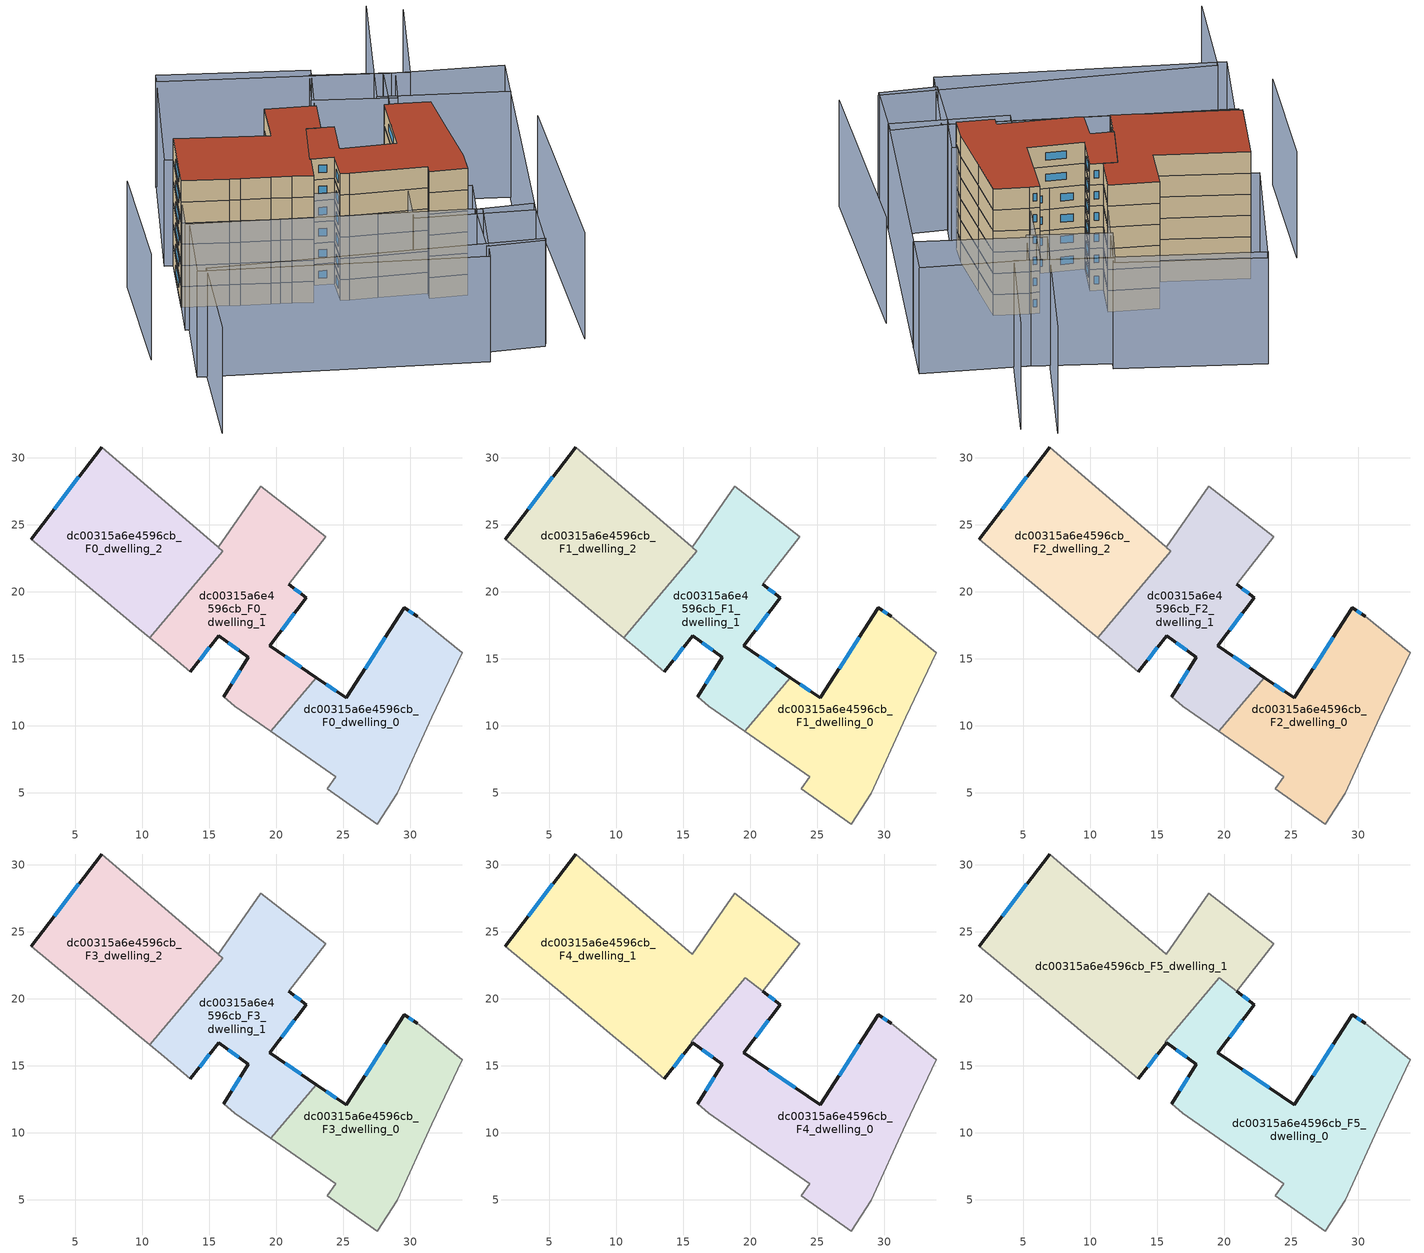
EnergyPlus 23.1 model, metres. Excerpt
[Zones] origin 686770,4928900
dc00315a6e4596cb_F0_dwelling_0
 floor ground (EU_floor_Construction): 33.87,15.46 31.6,10.64 29,4.99 27.52,2.68 23.8,5.3 24.42,6.19 19.6,9.59 22.99,13.61 25.2,12.11 29.55,18.8 30.51,18.17 z0
 wall outside (EU_wall_Construction): 30.51,18.17 29.55,18.8 25.2,12.11 22.99,13.61 z0:3
 wall adiabatic (EU_wall_Construction): 19.6,9.59 24.42,6.19 23.8,5.3 27.52,2.68 29,4.99 31.6,10.64 33.87,15.46 30.51,18.17 z0:3
 wall to dc00315a6e4596cb_F0_dwelling_1 (EU_wall_Construction): 22.99,13.61 19.6,9.59 z0:3
 window (EU_Window_Construction): 24.48,12.59 23.71,13.12 / 28.14,16.63 26.62,14.28 / 30.2,18.38 29.86,18.6 z0.98:2.02
dc00315a6e4596cb_F0_dwelling_1
 floor ground (EU_floor_Construction): 23.69,24.12 20.93,20.57 22.23,19.58 19.52,15.98 22.99,13.61 19.6,9.59 16.9,11.49 16.08,12.19 17.92,15.12 15.69,16.73 13.59,14.05 11.63,15.68 10.56,16.57 16.02,23.03 15.65,23.35 18.84,27.88 z0
 wall outside (EU_wall_Construction): 13.59,14.05 15.69,16.73 17.92,15.12 16.08,12.19 / 22.99,13.61 19.52,15.98 22.23,19.58 20.93,20.57 z0:3
 wall adiabatic (EU_wall_Construction): 10.56,16.57 11.63,15.68 13.59,14.05 / 20.93,20.57 23.69,24.12 18.84,27.88 15.65,23.35 16.02,23.03 / 16.08,12.19 16.9,11.49 19.6,9.59 z0:3
 wall to dc00315a6e4596cb_F0_dwelling_2 (EU_wall_Construction): 16.02,23.03 10.56,16.57 z0:3
 window (EU_Window_Construction): 14.27,14.92 15.01,15.85 / 21.81,19.9 21.35,20.24 / 20.4,17.15 21.35,18.4 / 21.86,14.38 20.65,15.21 / 17.32,14.16 16.68,13.14 / 16.42,16.2 17.2,15.64 z0.98:2.02
dc00315a6e4596cb_F0_dwelling_2
 floor ground (EU_floor_Construction): 15.64,23.35 16.02,23.03 10.56,16.57 9.74,17.26 6.97,19.56 6.06,20.31 1.71,23.94 6.95,30.82 z0
 wall outside (EU_wall_Construction): 6.95,30.82 1.71,23.94 z0:3
 wall adiabatic (EU_wall_Construction): 1.71,23.94 6.06,20.31 6.97,19.56 9.74,17.26 10.56,16.57 / 15.64,23.35 6.95,30.82 / 16.02,23.03 15.65,23.35 z0:3
 window (EU_Window_Construction): 5.25,28.58 3.42,26.17 z0.98:2.02
dc00315a6e4596cb_F1_dwelling_0
 floor to dc00315a6e4596cb_F0_dwelling_0 (EU_floor_Construction): 33.87,15.46 31.6,10.64 29,4.99 27.52,2.68 23.8,5.3 24.42,6.19 19.6,9.59 22.99,13.61 25.2,12.11 29.55,18.8 30.51,18.17 z3
 wall outside (EU_wall_Construction): 30.51,18.17 29.55,18.8 25.2,12.11 22.99,13.61 z3:6
 wall adiabatic (EU_wall_Construction): 19.6,9.59 24.42,6.19 23.8,5.3 27.52,2.68 29,4.99 31.6,10.64 33.87,15.46 30.51,18.17 z3:6
 wall to dc00315a6e4596cb_F1_dwelling_1 (EU_wall_Construction): 22.99,13.61 19.6,9.59 z3:6
 window (EU_Window_Construction): 24.48,12.59 23.71,13.12 / 28.14,16.63 26.62,14.28 / 30.2,18.38 29.86,18.6 z3.98:5.02
dc00315a6e4596cb_F1_dwelling_1
 floor to dc00315a6e4596cb_F0_dwelling_1 (EU_floor_Construction): 23.69,24.12 20.93,20.57 22.23,19.58 19.52,15.98 22.99,13.61 19.6,9.59 16.9,11.49 16.08,12.19 17.92,15.12 15.69,16.73 13.59,14.05 11.63,15.68 10.56,16.57 16.02,23.03 15.65,23.35 18.84,27.88 z3
 wall outside (EU_wall_Construction): 13.59,14.05 15.69,16.73 17.92,15.12 16.08,12.19 / 22.99,13.61 19.52,15.98 22.23,19.58 20.93,20.57 z3:6
 wall adiabatic (EU_wall_Construction): 10.56,16.57 11.63,15.68 13.59,14.05 / 20.93,20.57 23.69,24.12 18.84,27.88 15.65,23.35 16.02,23.03 / 16.08,12.19 16.9,11.49 19.6,9.59 z3:6
 wall to dc00315a6e4596cb_F1_dwelling_2 (EU_wall_Construction): 16.02,23.03 10.56,16.57 z3:6
 window (EU_Window_Construction): 14.27,14.92 15.01,15.85 / 21.81,19.9 21.35,20.24 / 20.4,17.15 21.35,18.4 / 21.86,14.38 20.65,15.21 / 17.32,14.16 16.68,13.14 / 16.42,16.2 17.2,15.64 z3.98:5.02
dc00315a6e4596cb_F1_dwelling_2
 floor to dc00315a6e4596cb_F0_dwelling_2 (EU_floor_Construction): 16.02,23.03 10.56,16.57 9.74,17.26 6.97,19.56 6.06,20.31 1.71,23.94 6.95,30.82 z3
 wall outside (EU_wall_Construction): 6.95,30.82 1.71,23.94 z3:6
 wall adiabatic (EU_wall_Construction): 1.71,23.94 6.06,20.31 6.97,19.56 9.74,17.26 10.56,16.57 / 15.64,23.35 6.95,30.82 / 16.02,23.03 15.65,23.35 z3:6
 window (EU_Window_Construction): 5.25,28.58 3.42,26.17 z3.98:5.02
dc00315a6e4596cb_F2_dwelling_0
 floor to dc00315a6e4596cb_F1_dwelling_0 (EU_floor_Construction): 33.87,15.46 31.6,10.64 29,4.99 27.52,2.68 23.8,5.3 24.42,6.19 19.6,9.59 22.99,13.61 25.2,12.11 29.55,18.8 30.51,18.17 z6
 wall outside (EU_wall_Construction): 30.51,18.17 29.55,18.8 25.2,12.11 22.99,13.61 z6:9
 wall adiabatic (EU_wall_Construction): 19.6,9.59 24.42,6.19 23.8,5.3 27.52,2.68 29,4.99 31.6,10.64 33.87,15.46 30.51,18.17 z6:9
 wall to dc00315a6e4596cb_F2_dwelling_1 (EU_wall_Construction): 22.99,13.61 19.6,9.59 z6:9
 window (EU_Window_Construction): 24.48,12.59 23.71,13.12 / 28.14,16.63 26.62,14.28 / 30.2,18.38 29.86,18.6 z6.98:8.02
dc00315a6e4596cb_F2_dwelling_1
 floor to dc00315a6e4596cb_F1_dwelling_1 (EU_floor_Construction): 23.69,24.12 20.93,20.57 22.23,19.58 19.52,15.98 22.99,13.61 19.6,9.59 16.9,11.49 16.08,12.19 17.92,15.12 15.69,16.73 13.59,14.05 11.63,15.68 10.56,16.57 16.02,23.03 15.65,23.35 18.84,27.88 z6
 wall outside (EU_wall_Construction): 13.59,14.05 15.69,16.73 17.92,15.12 16.08,12.19 / 22.99,13.61 19.52,15.98 22.23,19.58 20.93,20.57 z6:9
 wall adiabatic (EU_wall_Construction): 10.56,16.57 11.63,15.68 13.59,14.05 / 20.93,20.57 23.69,24.12 18.84,27.88 15.65,23.35 16.02,23.03 / 16.08,12.19 16.9,11.49 19.6,9.59 z6:9
 wall to dc00315a6e4596cb_F2_dwelling_2 (EU_wall_Construction): 16.02,23.03 10.56,16.57 z6:9
 window (EU_Window_Construction): 14.27,14.92 15.01,15.85 / 21.81,19.9 21.35,20.24 / 20.4,17.15 21.35,18.4 / 21.86,14.38 20.65,15.21 / 17.32,14.16 16.68,13.14 / 16.42,16.2 17.2,15.64 z6.98:8.02
dc00315a6e4596cb_F2_dwelling_2
 floor to dc00315a6e4596cb_F1_dwelling_2 (EU_floor_Construction): 16.02,23.03 10.56,16.57 9.74,17.26 6.97,19.56 6.06,20.31 1.71,23.94 6.95,30.82 z6
 wall outside (EU_wall_Construction): 6.95,30.82 1.71,23.94 z6:9
 wall adiabatic (EU_wall_Construction): 1.71,23.94 6.06,20.31 6.97,19.56 9.74,17.26 10.56,16.57 / 15.64,23.35 6.95,30.82 / 16.02,23.03 15.65,23.35 z6:9
 window (EU_Window_Construction): 5.25,28.58 3.42,26.17 z6.98:8.02
dc00315a6e4596cb_F3_dwelling_0
 floor to dc00315a6e4596cb_F2_dwelling_0 (EU_floor_Construction): 33.87,15.46 31.6,10.64 29,4.99 27.52,2.68 23.8,5.3 24.42,6.19 19.6,9.59 22.99,13.61 25.2,12.11 29.55,18.8 30.51,18.17 z9
 wall outside (EU_wall_Construction): 30.51,18.17 29.55,18.8 25.2,12.11 22.99,13.61 z9:12
 wall adiabatic (EU_wall_Construction): 19.6,9.59 24.42,6.19 23.8,5.3 27.52,2.68 29,4.99 31.6,10.64 33.87,15.46 30.51,18.17 z9:12
 wall to dc00315a6e4596cb_F3_dwelling_1 (EU_wall_Construction): 22.99,13.61 19.6,9.59 z9:12
 window (EU_Window_Construction): 24.48,12.59 23.71,13.12 / 28.14,16.63 26.62,14.28 / 30.2,18.38 29.86,18.6 z9.98:11.02
dc00315a6e4596cb_F3_dwelling_1
 floor to dc00315a6e4596cb_F2_dwelling_1 (EU_floor_Construction): 23.69,24.12 20.93,20.57 22.23,19.58 19.52,15.98 22.99,13.61 19.6,9.59 16.9,11.49 16.08,12.19 17.92,15.12 15.69,16.73 13.59,14.05 11.63,15.68 10.56,16.57 16.02,23.03 15.65,23.35 18.84,27.88 z9
 wall outside (EU_wall_Construction): 13.59,14.05 15.69,16.73 17.92,15.12 16.08,12.19 / 22.99,13.61 19.52,15.98 22.23,19.58 20.93,20.57 z9:12
 wall adiabatic (EU_wall_Construction): 10.56,16.57 11.63,15.68 13.59,14.05 / 20.93,20.57 23.69,24.12 18.84,27.88 15.65,23.35 16.02,23.03 / 16.08,12.19 16.9,11.49 19.6,9.59 z9:12
 wall to dc00315a6e4596cb_F3_dwelling_2 (EU_wall_Construction): 16.02,23.03 10.56,16.57 z9:12
 window (EU_Window_Construction): 14.27,14.92 15.01,15.85 / 21.81,19.9 21.35,20.24 / 20.4,17.15 21.35,18.4 / 21.86,14.38 20.65,15.21 / 17.32,14.16 16.68,13.14 / 16.42,16.2 17.2,15.64 z9.98:11.02
dc00315a6e4596cb_F3_dwelling_2
 floor to dc00315a6e4596cb_F2_dwelling_2 (EU_floor_Construction): 16.02,23.03 10.56,16.57 9.74,17.26 6.97,19.56 6.06,20.31 1.71,23.94 6.95,30.82 z9
 wall outside (EU_wall_Construction): 6.95,30.82 1.71,23.94 z9:12
 wall adiabatic (EU_wall_Construction): 1.71,23.94 6.06,20.31 6.97,19.56 9.74,17.26 10.56,16.57 / 15.64,23.35 6.95,30.82 / 16.02,23.03 15.65,23.35 z9:12
 window (EU_Window_Construction): 5.25,28.58 3.42,26.17 z9.98:11.02
dc00315a6e4596cb_F4_dwelling_0
 floor to dc00315a6e4596cb_F3_dwelling_0 (EU_floor_Construction): 33.87,15.46 31.6,10.64 29,4.99 27.52,2.68 23.8,5.3 24.42,6.19 19.6,9.59 22.99,13.61 25.2,12.11 29.55,18.8 30.51,18.17 z12
 floor to dc00315a6e4596cb_F3_dwelling_1 (EU_floor_Construction): 22.23,19.58 19.52,15.98 22.99,13.61 19.6,9.59 16.9,11.49 16.08,12.19 17.92,15.12 15.69,16.73 15.6,16.79 19.62,21.56 z12
 wall outside (EU_wall_Construction): 15.69,16.73 17.92,15.12 16.08,12.19 / 30.51,18.17 29.55,18.8 25.2,12.11 19.52,15.98 22.23,19.58 20.94,20.56 z12:15
 wall adiabatic (EU_wall_Construction): 16.08,12.19 16.9,11.49 24.42,6.19 23.8,5.3 27.52,2.68 29,4.99 31.6,10.64 33.87,15.46 30.51,18.17 z12:15
 wall to dc00315a6e4596cb_F4_dwelling_1 (EU_wall_Construction): 15.6,16.79 15.69,16.73 / 20.93,20.57 19.62,21.56 15.6,16.8 z12:15
 window (EU_Window_Construction): 17.32,14.16 16.68,13.14 / 16.42,16.2 17.2,15.64 / 21.81,19.9 21.36,20.24 / 20.4,17.15 21.35,18.4 / 23.35,13.36 21.37,14.72 / 28.14,16.63 26.62,14.28 / 30.2,18.38 29.86,18.6 z12.98:14.02
dc00315a6e4596cb_F4_dwelling_1
 floor to dc00315a6e4596cb_F3_dwelling_1 (EU_floor_Construction): 23.69,24.12 20.93,20.57 19.62,21.56 15.6,16.8 15.69,16.73 13.59,14.05 11.63,15.68 10.56,16.57 16.02,23.03 15.65,23.35 18.84,27.88 z12
 floor to dc00315a6e4596cb_F3_dwelling_2 (EU_floor_Construction): 15.64,23.35 16.02,23.03 10.56,16.57 9.74,17.26 6.97,19.56 6.06,20.31 1.71,23.94 6.95,30.82 z12
 wall outside (EU_wall_Construction): 6.95,30.82 1.71,23.94 / 13.59,14.05 15.69,16.73 z12:15
 wall adiabatic (EU_wall_Construction): 1.71,23.94 6.06,20.31 6.97,19.56 9.74,17.26 11.63,15.68 13.59,14.05 / 20.93,20.57 23.69,24.12 18.84,27.88 15.65,23.35 6.95,30.82 z12:15
 window (EU_Window_Construction): 5.25,28.58 3.42,26.17 / 14.27,14.92 15.01,15.85 z12.98:14.02
dc00315a6e4596cb_F5_dwelling_0
 floor to dc00315a6e4596cb_F4_dwelling_0 (EU_floor_Construction): 30.51,18.17 33.87,15.46 31.6,10.64 29,4.99 27.52,2.68 23.8,5.3 24.42,6.19 16.9,11.49 16.08,12.19 17.92,15.12 15.69,16.73 15.6,16.79 19.62,21.56 22.23,19.58 19.52,15.98 25.2,12.11 29.55,18.8 z15
 wall outside (EU_wall_Construction): 15.69,16.73 17.92,15.12 16.08,12.19 / 30.51,18.17 29.55,18.8 25.2,12.11 19.52,15.98 22.23,19.58 20.94,20.56 z15:18
 wall adiabatic (EU_wall_Construction): 16.08,12.19 16.9,11.49 24.42,6.19 23.8,5.3 27.52,2.68 29,4.99 31.6,10.64 33.87,15.46 30.51,18.17 z15:18
 wall to dc00315a6e4596cb_F5_dwelling_1 (EU_wall_Construction): 15.6,16.79 15.69,16.73 / 20.93,20.57 19.62,21.56 15.6,16.8 z15:18
 window (EU_Window_Construction): 17.32,14.16 16.68,13.14 / 16.42,16.2 17.2,15.64 / 21.81,19.9 21.36,20.24 / 20.4,17.15 21.35,18.4 / 23.35,13.36 21.37,14.72 / 28.14,16.63 26.62,14.28 / 30.2,18.38 29.86,18.6 z15.98:17.02
 roof outside (EU_roof_Construction): 29,4.99 31.6,10.64 33.87,15.46 30.51,18.17 29.55,18.8 25.2,12.11 19.52,15.98 22.23,19.58 19.62,21.56 15.6,16.79 15.69,16.73 17.92,15.12 16.08,12.19 16.9,11.49 24.42,6.19 23.8,5.3 27.52,2.68 z18
dc00315a6e4596cb_F5_dwelling_1
 floor to dc00315a6e4596cb_F4_dwelling_1 (EU_floor_Construction): 18.84,27.88 23.69,24.12 20.93,20.57 19.62,21.56 15.6,16.8 15.69,16.73 13.59,14.05 11.63,15.68 9.74,17.26 6.97,19.56 6.06,20.31 1.71,23.94 6.95,30.82 15.65,23.35 z15
 wall outside (EU_wall_Construction): 6.95,30.82 1.71,23.94 / 13.59,14.05 15.69,16.73 z15:18
 wall adiabatic (EU_wall_Construction): 1.71,23.94 6.06,20.31 6.97,19.56 9.74,17.26 11.63,15.68 13.59,14.05 / 20.93,20.57 23.69,24.12 18.84,27.88 15.65,23.35 6.95,30.82 z15:18
 window (EU_Window_Construction): 5.25,28.58 3.42,26.17 / 14.27,14.92 15.01,15.85 z15.98:17.02
 roof outside (EU_roof_Construction): 20.93,20.57 23.69,24.12 18.84,27.88 15.65,23.35 6.95,30.82 1.71,23.94 6.06,20.31 6.97,19.56 9.74,17.26 11.63,15.68 13.59,14.05 15.69,16.73 15.6,16.79 19.62,21.56 z18
shading: 31.2,-13.14 43.85,7.89 / -12.57,2.2 -5.55,12.21 / -5.55,12.21 27.2,-10.76 / 45.02,13.68 33.05,23.76 / 33.05,23.76 45,37.95 / 0.13,31.38 -8.17,18.72 / 47.61,34.41 39.28,24.59 / 39.28,24.59 16.62,43.8 / 31.16,-4.64 26.87,-11.05 / 26.87,-11.05 21.13,-7.21 / 21.13,-7.21 25.41,-0.8 / 25.41,-0.8 31.16,-4.64 / -0.73,20.08 26.1,-1.33 / 26.1,-1.33 20.02,-8.95 / 20.02,-8.95 -6.8,12.46 / -6.8,12.46 -0.73,20.08 / 48.27,18 30.41,-5.75 / 30.41,-5.75 18.98,2.84 / 18.98,2.84 36.84,26.59 / 36.84,26.59 48.27,18 / 25.5,-0.87 -1.12,20.38 / -1.12,20.38 1.9,24.17 / 1.9,24.17 28.52,2.92 / 28.52,2.92 25.5,-0.87 / 27.03,28.49 30.38,32.34 / 30.38,32.34 37.98,25.7 / 37.98,25.7 34.63,21.86 / 34.63,21.86 27.03,28.49 / 19.9,19.7 6.18,31.48 / 6.18,31.48 17.51,44.68 / 17.51,44.68 31.23,32.9 / 31.23,32.9 19.9,19.7 z0:15
[Building]
EU S2 Campaign: North Axis=0; Terrain=City; Solar Distribution=FullExterior
[Site:Location]
Bologna: Latitude=44.5; Longitude=11.25; Time Zone=1; Elevation=37
[SizingPeriod:WeatherFileDays]
AnnualSizingPeriod: Begin Month=1; Begin Day of Month=1; End Month=12; End Day of Month=31; Day of Week for Start Day=Monday; Use Weather File Daylight Saving Period=No; Use Weather File Rain and Snow Indicators=No
[MATERIAL]
EU_InternalMass_Material: Roughness=MediumRough; Thickness=0.1; Conductivity=1; Density=1800; Specific Heat=900; Thermal Absorptance=0.9; Solar Absorptance=0.7; Visible Absorptance=0.7
[MATERIAL:NOMASS] Roughness=MediumRough; Thermal Absorptance=0.9; Solar Absorptance=0.7; Visible Absorptance=0.7
Name | Thermal Resistance
EU_wall_NoMass | 0.905828
EU_roof_NoMass | 0.37593
EU_floor_NoMass | 0.67114
[WINDOWMATERIAL:SIMPLEGLAZINGSYSTEM]
EU_Window_SimpleGlazing: UFactor=4.52486; Solar Heat Gain Coefficient=0.85; Visible Transmittance=0.85
[CONSTRUCTION]
EU_wall_Construction: EU_wall_NoMass
EU_roof_Construction: EU_roof_NoMass
EU_floor_Construction: EU_floor_NoMass
EU_InternalMass_Construction: EU_InternalMass_Material
EU_Window_Construction: EU_Window_SimpleGlazing
[ZONE] Type=1; Multiplier=1; Ceiling Height=autocalculate; Floor Area=autocalculate; Part of Total Floor Area=Yes
Name | Volume
dc00315a6e4596cb_F0_dwelling_0 | 313.002
dc00315a6e4596cb_F1_dwelling_0; dc00315a6e4596cb_F2_dwelling_0; dc00315a6e4596cb_F3_dwelling_0 | 313.003
dc00315a6e4596cb_F4_dwelling_0 | 446.719
dc00315a6e4596cb_F5_dwelling_0 | 446.725
dc00315a6e4596cb_F0_dwelling_1 | 325.089
dc00315a6e4596cb_F1_dwelling_1; dc00315a6e4596cb_F2_dwelling_1; dc00315a6e4596cb_F3_dwelling_1 | 325.091
dc00315a6e4596cb_F4_dwelling_1 | 492.296
dc00315a6e4596cb_F5_dwelling_1 | 492.302
dc00315a6e4596cb_F0_dwelling_2 | 300.923
dc00315a6e4596cb_F1_dwelling_2; dc00315a6e4596cb_F2_dwelling_2; dc00315a6e4596cb_F3_dwelling_2 | 300.937
[INTERNALMASS] Construction=EU_InternalMass_Construction
Name | Zone or ZoneList | Surface Area
dc00315a6e4596cb_F0_dwelling_0_EU_InternalMass | dc00315a6e4596cb_F0_dwelling_0 | 104.335
dc00315a6e4596cb_F0_dwelling_1_EU_InternalMass | dc00315a6e4596cb_F0_dwelling_1 | 108.364
dc00315a6e4596cb_F0_dwelling_2_EU_InternalMass | dc00315a6e4596cb_F0_dwelling_2 | 100.309
dc00315a6e4596cb_F1_dwelling_0_EU_InternalMass | dc00315a6e4596cb_F1_dwelling_0 | 104.335
dc00315a6e4596cb_F1_dwelling_1_EU_InternalMass | dc00315a6e4596cb_F1_dwelling_1 | 108.364
dc00315a6e4596cb_F1_dwelling_2_EU_InternalMass | dc00315a6e4596cb_F1_dwelling_2 | 100.309
dc00315a6e4596cb_F2_dwelling_0_EU_InternalMass | dc00315a6e4596cb_F2_dwelling_0 | 104.335
dc00315a6e4596cb_F2_dwelling_1_EU_InternalMass | dc00315a6e4596cb_F2_dwelling_1 | 108.364
dc00315a6e4596cb_F2_dwelling_2_EU_InternalMass | dc00315a6e4596cb_F2_dwelling_2 | 100.309
dc00315a6e4596cb_F3_dwelling_0_EU_InternalMass | dc00315a6e4596cb_F3_dwelling_0 | 104.335
dc00315a6e4596cb_F3_dwelling_1_EU_InternalMass | dc00315a6e4596cb_F3_dwelling_1 | 108.364
dc00315a6e4596cb_F3_dwelling_2_EU_InternalMass | dc00315a6e4596cb_F3_dwelling_2 | 100.309
dc00315a6e4596cb_F4_dwelling_0_EU_InternalMass | dc00315a6e4596cb_F4_dwelling_0 | 148.908
dc00315a6e4596cb_F4_dwelling_1_EU_InternalMass | dc00315a6e4596cb_F4_dwelling_1 | 164.097
dc00315a6e4596cb_F5_dwelling_0_EU_InternalMass | dc00315a6e4596cb_F5_dwelling_0 | 148.908
dc00315a6e4596cb_F5_dwelling_1_EU_InternalMass | dc00315a6e4596cb_F5_dwelling_1 | 164.097
[OTHEREQUIPMENT] Fuel Type=Electricity; Design Level Calculation Method=Watts/Area; Power per Zone Floor Area=1; Fraction Latent=0; Fraction Radiant=0; Fraction Lost=0; Carbon Dioxide Generation Rate=0; EndUse Subcategory=EU_Step8_InternalGains
Name | Zone or ZoneList or Space or SpaceList | Schedule
EU_Step8_InternalGain_dc00315a6e4596cb_F0_dwelling_0_f000 | dc00315a6e4596cb_F0_dwelling_0 | EU_Step8_GainSchedule_dc00315a6e4596cb_F0_dwelling_0_f000
EU_Step8_InternalGain_dc00315a6e4596cb_F0_dwelling_1_f000 | dc00315a6e4596cb_F0_dwelling_1 | EU_Step8_GainSchedule_dc00315a6e4596cb_F0_dwelling_1_f000
EU_Step8_InternalGain_dc00315a6e4596cb_F0_dwelling_2_f000 | dc00315a6e4596cb_F0_dwelling_2 | EU_Step8_GainSchedule_dc00315a6e4596cb_F0_dwelling_2_f000
EU_Step8_InternalGain_dc00315a6e4596cb_F1_dwelling_0_f000 | dc00315a6e4596cb_F1_dwelling_0 | EU_Step8_GainSchedule_dc00315a6e4596cb_F1_dwelling_0_f000
EU_Step8_InternalGain_dc00315a6e4596cb_F1_dwelling_1_f000 | dc00315a6e4596cb_F1_dwelling_1 | EU_Step8_GainSchedule_dc00315a6e4596cb_F1_dwelling_1_f000
EU_Step8_InternalGain_dc00315a6e4596cb_F1_dwelling_2_f000 | dc00315a6e4596cb_F1_dwelling_2 | EU_Step8_GainSchedule_dc00315a6e4596cb_F1_dwelling_2_f000
EU_Step8_InternalGain_dc00315a6e4596cb_F2_dwelling_0_f000 | dc00315a6e4596cb_F2_dwelling_0 | EU_Step8_GainSchedule_dc00315a6e4596cb_F2_dwelling_0_f000
EU_Step8_InternalGain_dc00315a6e4596cb_F2_dwelling_1_f000 | dc00315a6e4596cb_F2_dwelling_1 | EU_Step8_GainSchedule_dc00315a6e4596cb_F2_dwelling_1_f000
EU_Step8_InternalGain_dc00315a6e4596cb_F2_dwelling_2_f000 | dc00315a6e4596cb_F2_dwelling_2 | EU_Step8_GainSchedule_dc00315a6e4596cb_F2_dwelling_2_f000
EU_Step8_InternalGain_dc00315a6e4596cb_F3_dwelling_0_f000 | dc00315a6e4596cb_F3_dwelling_0 | EU_Step8_GainSchedule_dc00315a6e4596cb_F3_dwelling_0_f000
EU_Step8_InternalGain_dc00315a6e4596cb_F3_dwelling_1_f000 | dc00315a6e4596cb_F3_dwelling_1 | EU_Step8_GainSchedule_dc00315a6e4596cb_F3_dwelling_1_f000
EU_Step8_InternalGain_dc00315a6e4596cb_F3_dwelling_2_f000 | dc00315a6e4596cb_F3_dwelling_2 | EU_Step8_GainSchedule_dc00315a6e4596cb_F3_dwelling_2_f000
EU_Step8_InternalGain_dc00315a6e4596cb_F4_dwelling_0_f000 | dc00315a6e4596cb_F4_dwelling_0 | EU_Step8_GainSchedule_dc00315a6e4596cb_F4_dwelling_0_f000
EU_Step8_InternalGain_dc00315a6e4596cb_F4_dwelling_1_f000 | dc00315a6e4596cb_F4_dwelling_1 | EU_Step8_GainSchedule_dc00315a6e4596cb_F4_dwelling_1_f000
EU_Step8_InternalGain_dc00315a6e4596cb_F5_dwelling_0_f000 | dc00315a6e4596cb_F5_dwelling_0 | EU_Step8_GainSchedule_dc00315a6e4596cb_F5_dwelling_0_f000
EU_Step8_InternalGain_dc00315a6e4596cb_F5_dwelling_1_f000 | dc00315a6e4596cb_F5_dwelling_1 | EU_Step8_GainSchedule_dc00315a6e4596cb_F5_dwelling_1_f000
[ZONEVENTILATION:DESIGNFLOWRATE] Schedule=EU_AlwaysOn; Design Flow Rate Calculation Method=AirChanges/Hour; Air Changes per Hour=0.73129; Ventilation Type=Natural; Fan Pressure Rise=0; Fan Total Efficiency=1; Constant Term Coefficient=1; Temperature Term Coefficient=0; Velocity Term Coefficient=0; Velocity Squared Term Coefficient=0; Minimum Indoor Temperature=-100; Maximum Indoor Temperature=100; Delta Temperature=-100; Minimum Outdoor Temperature=-100; Maximum Outdoor Temperature=100; Maximum Wind Speed=40
Name | Zone or ZoneList or Space or SpaceList
EU_ConstantAir_dc00315a6e4596cb_F0_dwelling_0 | dc00315a6e4596cb_F0_dwelling_0
EU_ConstantAir_dc00315a6e4596cb_F0_dwelling_1 | dc00315a6e4596cb_F0_dwelling_1
EU_ConstantAir_dc00315a6e4596cb_F0_dwelling_2 | dc00315a6e4596cb_F0_dwelling_2
EU_ConstantAir_dc00315a6e4596cb_F1_dwelling_0 | dc00315a6e4596cb_F1_dwelling_0
EU_ConstantAir_dc00315a6e4596cb_F1_dwelling_1 | dc00315a6e4596cb_F1_dwelling_1
EU_ConstantAir_dc00315a6e4596cb_F1_dwelling_2 | dc00315a6e4596cb_F1_dwelling_2
EU_ConstantAir_dc00315a6e4596cb_F2_dwelling_0 | dc00315a6e4596cb_F2_dwelling_0
EU_ConstantAir_dc00315a6e4596cb_F2_dwelling_1 | dc00315a6e4596cb_F2_dwelling_1
EU_ConstantAir_dc00315a6e4596cb_F2_dwelling_2 | dc00315a6e4596cb_F2_dwelling_2
EU_ConstantAir_dc00315a6e4596cb_F3_dwelling_0 | dc00315a6e4596cb_F3_dwelling_0
EU_ConstantAir_dc00315a6e4596cb_F3_dwelling_1 | dc00315a6e4596cb_F3_dwelling_1
EU_ConstantAir_dc00315a6e4596cb_F3_dwelling_2 | dc00315a6e4596cb_F3_dwelling_2
EU_ConstantAir_dc00315a6e4596cb_F4_dwelling_0 | dc00315a6e4596cb_F4_dwelling_0
EU_ConstantAir_dc00315a6e4596cb_F4_dwelling_1 | dc00315a6e4596cb_F4_dwelling_1
EU_ConstantAir_dc00315a6e4596cb_F5_dwelling_0 | dc00315a6e4596cb_F5_dwelling_0
EU_ConstantAir_dc00315a6e4596cb_F5_dwelling_1 | dc00315a6e4596cb_F5_dwelling_1
[HVACTEMPLATE:THERMOSTAT] Constant Heating Setpoint=20; Constant Cooling Setpoint=50
EU_HeatOnly_dc00315a6e4596cb_F0_dwelling_0; EU_HeatOnly_dc00315a6e4596cb_F0_dwelling_1; EU_HeatOnly_dc00315a6e4596cb_F0_dwelling_2; EU_HeatOnly_dc00315a6e4596cb_F1_dwelling_0; EU_HeatOnly_dc00315a6e4596cb_F1_dwelling_1; EU_HeatOnly_dc00315a6e4596cb_F1_dwelling_2; EU_HeatOnly_dc00315a6e4596cb_F2_dwelling_0; EU_HeatOnly_dc00315a6e4596cb_F2_dwelling_1; EU_HeatOnly_dc00315a6e4596cb_F2_dwelling_2; EU_HeatOnly_dc00315a6e4596cb_F3_dwelling_0; EU_HeatOnly_dc00315a6e4596cb_F3_dwelling_1; EU_HeatOnly_dc00315a6e4596cb_F3_dwelling_2; EU_HeatOnly_dc00315a6e4596cb_F4_dwelling_0; EU_HeatOnly_dc00315a6e4596cb_F4_dwelling_1; EU_HeatOnly_dc00315a6e4596cb_F5_dwelling_0; EU_HeatOnly_dc00315a6e4596cb_F5_dwelling_1
[HVACTEMPLATE:ZONE:IDEALLOADSAIRSYSTEM] System Availability Schedule=EU_AlwaysOn; Maximum Heating Supply Air Temperature=50; Minimum Cooling Supply Air Temperature=13; Maximum Heating Supply Air Humidity Ratio=0.0156; Minimum Cooling Supply Air Humidity Ratio=0.0077; Heating Limit=NoLimit; Cooling Limit=NoLimit; Heating Availability Schedule=EU_AlwaysOn; Cooling Availability Schedule=EU_CoolingOff; Dehumidification Control Type=ConstantSensibleHeatRatio; Cooling Sensible Heat Ratio=0.7; Dehumidification Setpoint=60; Humidification Control Type=None; Humidification Setpoint=30; Outdoor Air Method=None; Outdoor Air Flow Rate per Person=0.00944; Outdoor Air Flow Rate per Zone Floor Area=0; Outdoor Air Flow Rate per Zone=0; Demand Controlled Ventilation Type=None; Outdoor Air Economizer Type=NoEconomizer; Heat Recovery Type=None; Sensible Heat Recovery Effectiveness=0.7; Latent Heat Recovery Effectiveness=0.65
Name | Template Thermostat
dc00315a6e4596cb_F0_dwelling_0 | EU_HeatOnly_dc00315a6e4596cb_F0_dwelling_0
dc00315a6e4596cb_F0_dwelling_1 | EU_HeatOnly_dc00315a6e4596cb_F0_dwelling_1
dc00315a6e4596cb_F0_dwelling_2 | EU_HeatOnly_dc00315a6e4596cb_F0_dwelling_2
dc00315a6e4596cb_F1_dwelling_0 | EU_HeatOnly_dc00315a6e4596cb_F1_dwelling_0
dc00315a6e4596cb_F1_dwelling_1 | EU_HeatOnly_dc00315a6e4596cb_F1_dwelling_1
dc00315a6e4596cb_F1_dwelling_2 | EU_HeatOnly_dc00315a6e4596cb_F1_dwelling_2
dc00315a6e4596cb_F2_dwelling_0 | EU_HeatOnly_dc00315a6e4596cb_F2_dwelling_0
dc00315a6e4596cb_F2_dwelling_1 | EU_HeatOnly_dc00315a6e4596cb_F2_dwelling_1
dc00315a6e4596cb_F2_dwelling_2 | EU_HeatOnly_dc00315a6e4596cb_F2_dwelling_2
dc00315a6e4596cb_F3_dwelling_0 | EU_HeatOnly_dc00315a6e4596cb_F3_dwelling_0
dc00315a6e4596cb_F3_dwelling_1 | EU_HeatOnly_dc00315a6e4596cb_F3_dwelling_1
dc00315a6e4596cb_F3_dwelling_2 | EU_HeatOnly_dc00315a6e4596cb_F3_dwelling_2
dc00315a6e4596cb_F4_dwelling_0 | EU_HeatOnly_dc00315a6e4596cb_F4_dwelling_0
dc00315a6e4596cb_F4_dwelling_1 | EU_HeatOnly_dc00315a6e4596cb_F4_dwelling_1
dc00315a6e4596cb_F5_dwelling_0 | EU_HeatOnly_dc00315a6e4596cb_F5_dwelling_0
dc00315a6e4596cb_F5_dwelling_1 | EU_HeatOnly_dc00315a6e4596cb_F5_dwelling_1
[SIZING:ZONE] Zone Cooling Design Supply Air Temperature Input Method=SupplyAirTemperature; Zone Cooling Design Supply Air Temperature=13; Zone Heating Design Supply Air Temperature Input Method=SupplyAirTemperature; Zone Heating Design Supply Air Temperature=50; Zone Cooling Design Supply Air Humidity Ratio=0.008; Zone Heating Design Supply Air Humidity Ratio=0.008; Cooling Design Air Flow Method=DesignDay; Cooling Design Air Flow Rate=0; Cooling Minimum Air Flow per Zone Floor Area=0.000762; Cooling Minimum Air Flow=0; Cooling Minimum Air Flow Fraction=0.2; Heating Design Air Flow Method=DesignDay; Heating Design Air Flow Rate=0; Heating Maximum Air Flow per Zone Floor Area=0.002032; Heating Maximum Air Flow=0.141576; Heating Maximum Air Flow Fraction=0.3; Account for Dedicated Outdoor Air System=No; Dedicated Outdoor Air System Control Strategy=NeutralSupplyAir; Dedicated Outdoor Air Low Setpoint Temperature for Design=autosize; Dedicated Outdoor Air High Setpoint Temperature for Design=autosize; Zone Load Sizing Method=Sensible Load Only No Latent Load; Zone Latent Cooling Design Supply Air Humidity Ratio Input Method=HumidityRatioDifference; Zone Cooling Design Supply Air Humidity Ratio Difference=0.005; Zone Latent Heating Design Supply Air Humidity Ratio Input Method=HumidityRatioDifference; Zone Humidification Design Supply Air Humidity Ratio Difference=0.005
dc00315a6e4596cb_F0_dwelling_0; dc00315a6e4596cb_F0_dwelling_1; dc00315a6e4596cb_F0_dwelling_2; dc00315a6e4596cb_F1_dwelling_0; dc00315a6e4596cb_F1_dwelling_1; dc00315a6e4596cb_F1_dwelling_2; dc00315a6e4596cb_F2_dwelling_0; dc00315a6e4596cb_F2_dwelling_1; dc00315a6e4596cb_F2_dwelling_2; dc00315a6e4596cb_F3_dwelling_0; dc00315a6e4596cb_F3_dwelling_1; dc00315a6e4596cb_F3_dwelling_2; dc00315a6e4596cb_F4_dwelling_0; dc00315a6e4596cb_F4_dwelling_1; dc00315a6e4596cb_F5_dwelling_0; dc00315a6e4596cb_F5_dwelling_1
[SCHEDULE:CONSTANT]
Name | Hourly Value
EU_AlwaysOn | 1
EU_CoolingOff | 0
[SCHEDULE:FILE] Column Number=1; Rows to Skip at Top=0; Number of Hours of Data=8760; Column Separator=Comma; Interpolate to Timestep=No; Minutes per Item=60; Adjust Schedule for Daylight Savings=Yes
Name | File
EU_Step8_GainSchedule_dc00315a6e4596cb_F0_dwelling_0_f000 | ../../schedules/dc00315a6e4596cb/dc00315a6e4596cb_F0_dwelling_0_f000_gain.csv
EU_Step8_GainSchedule_dc00315a6e4596cb_F0_dwelling_1_f000 | ../../schedules/dc00315a6e4596cb/dc00315a6e4596cb_F0_dwelling_1_f000_gain.csv
EU_Step8_GainSchedule_dc00315a6e4596cb_F0_dwelling_2_f000 | ../../schedules/dc00315a6e4596cb/dc00315a6e4596cb_F0_dwelling_2_f000_gain.csv
EU_Step8_GainSchedule_dc00315a6e4596cb_F1_dwelling_0_f000 | ../../schedules/dc00315a6e4596cb/dc00315a6e4596cb_F1_dwelling_0_f000_gain.csv
EU_Step8_GainSchedule_dc00315a6e4596cb_F1_dwelling_1_f000 | ../../schedules/dc00315a6e4596cb/dc00315a6e4596cb_F1_dwelling_1_f000_gain.csv
EU_Step8_GainSchedule_dc00315a6e4596cb_F1_dwelling_2_f000 | ../../schedules/dc00315a6e4596cb/dc00315a6e4596cb_F1_dwelling_2_f000_gain.csv
EU_Step8_GainSchedule_dc00315a6e4596cb_F2_dwelling_0_f000 | ../../schedules/dc00315a6e4596cb/dc00315a6e4596cb_F2_dwelling_0_f000_gain.csv
EU_Step8_GainSchedule_dc00315a6e4596cb_F2_dwelling_1_f000 | ../../schedules/dc00315a6e4596cb/dc00315a6e4596cb_F2_dwelling_1_f000_gain.csv
EU_Step8_GainSchedule_dc00315a6e4596cb_F2_dwelling_2_f000 | ../../schedules/dc00315a6e4596cb/dc00315a6e4596cb_F2_dwelling_2_f000_gain.csv
EU_Step8_GainSchedule_dc00315a6e4596cb_F3_dwelling_0_f000 | ../../schedules/dc00315a6e4596cb/dc00315a6e4596cb_F3_dwelling_0_f000_gain.csv
EU_Step8_GainSchedule_dc00315a6e4596cb_F3_dwelling_1_f000 | ../../schedules/dc00315a6e4596cb/dc00315a6e4596cb_F3_dwelling_1_f000_gain.csv
EU_Step8_GainSchedule_dc00315a6e4596cb_F3_dwelling_2_f000 | ../../schedules/dc00315a6e4596cb/dc00315a6e4596cb_F3_dwelling_2_f000_gain.csv
EU_Step8_GainSchedule_dc00315a6e4596cb_F4_dwelling_0_f000 | ../../schedules/dc00315a6e4596cb/dc00315a6e4596cb_F4_dwelling_0_f000_gain.csv
EU_Step8_GainSchedule_dc00315a6e4596cb_F4_dwelling_1_f000 | ../../schedules/dc00315a6e4596cb/dc00315a6e4596cb_F4_dwelling_1_f000_gain.csv
EU_Step8_GainSchedule_dc00315a6e4596cb_F5_dwelling_0_f000 | ../../schedules/dc00315a6e4596cb/dc00315a6e4596cb_F5_dwelling_0_f000_gain.csv
EU_Step8_GainSchedule_dc00315a6e4596cb_F5_dwelling_1_f000 | ../../schedules/dc00315a6e4596cb/dc00315a6e4596cb_F5_dwelling_1_f000_gain.csv
